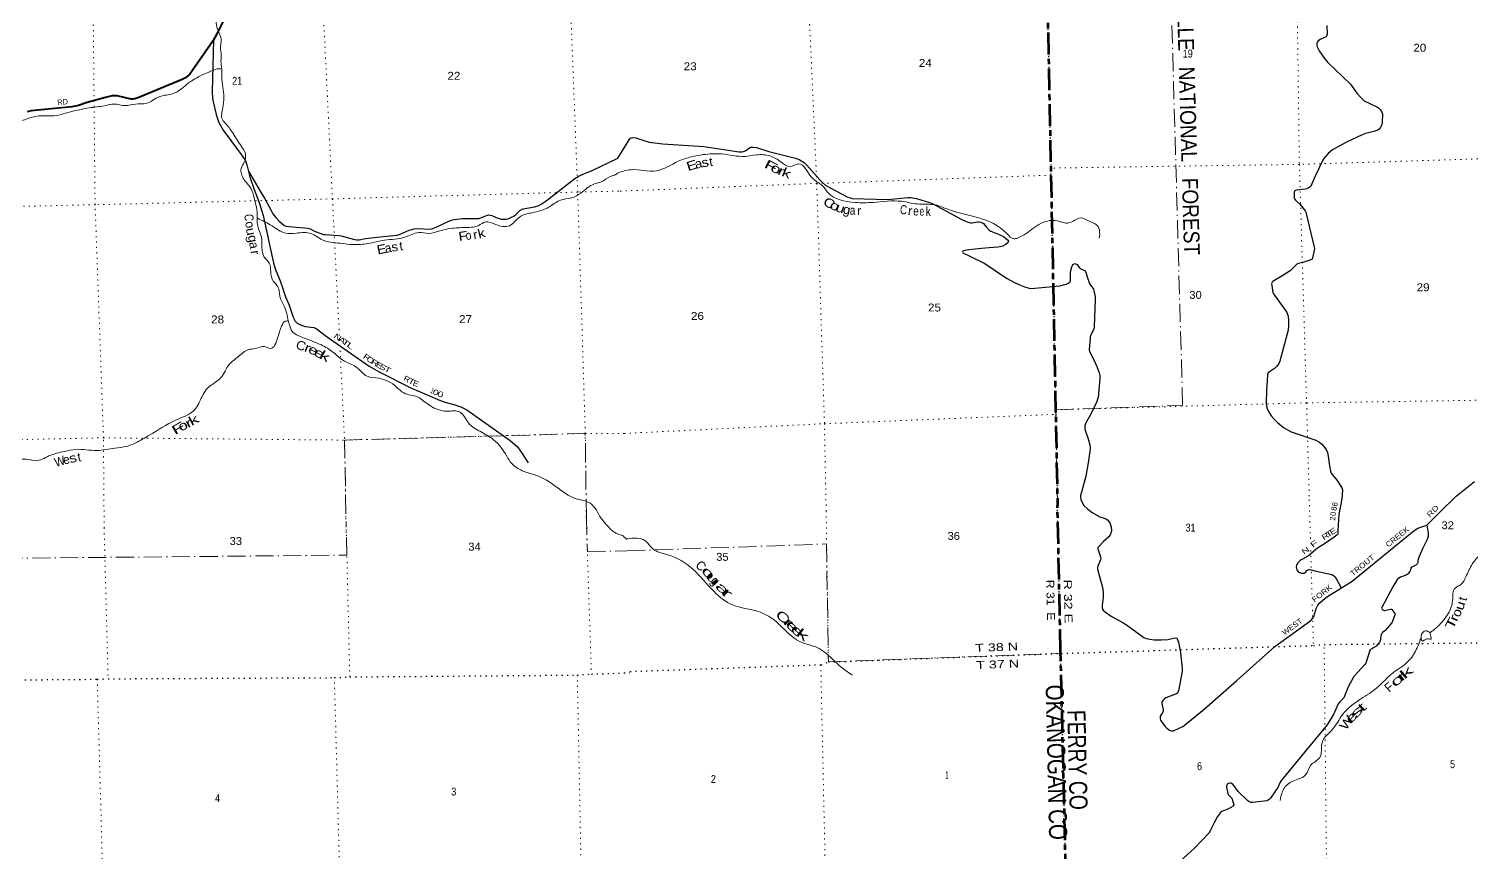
# Model space of a CAD drawing. Header units: feet. Extents: x 485078 to 733631, y 372822 to 564222.
# Drawn here: x 504350 to 536218, y 458097 to 476304 of the extents above; entities that cross this region are included whole.
import ezdxf
from ezdxf.enums import TextEntityAlignment as Align

# ---------------------------------------------------------------- set-up
doc = ezdxf.new("R2010")
doc.units = ezdxf.units.FT
doc.header["$LTSCALE"] = 80
for name, pattern in [('DOT_DASHED', [7.7, 5, -1.2, 0.3, -1.2]), ('DOTTED', [1.5, 0.3, -1.2]), ('LONG_DASH_SHORT_DASH', [9.9, 6, -1.2, 1.5, -1.2])]:
    doc.linetypes.add(name, pattern=pattern)
for name, color, linetype, lineweight in [('11', 7, 'LONG_DASH_SHORT_DASH', 60), ('26', 7, 'Continuous', 40), ('27', 7, 'Continuous', 25), ('29', 7, 'Continuous', 25), ('30', 7, 'Continuous', 25), ('39', 7, 'Continuous', 13), ('41', 7, 'Continuous', 13), ('44', 7, 'DOT_DASHED', 13), ('6', 7, 'DOTTED', 25), ('7', 7, 'DOTTED', 13)]:
    doc.layers.add(name, color=color, linetype=linetype, lineweight=lineweight)
doc.layers.add('12', color=7, linetype='Continuous')

msp = doc.modelspace()

# ---------------------------------------------------------------- linework, layer by layer
at = {"layer": '11'}
for points in [[(526023.76, 511798.26), (526428.95, 494716.86), (526822.18, 478594.7), (527078.96, 465759.51)], [(520291.56, 419554.81), (520093.22, 425397.66), (519886.02, 430226.91), (527950.72, 430444.5), (527663.25, 441108.92), (527525.36, 446486.71), (527147.66, 462541.39), (527078.96, 465759.51)]]:
    msp.add_lwpolyline(points, dxfattribs=at)
at = {"layer": '26'}
msp.add_lwpolyline([(508640.77, 476475.93), (508505.61, 476193.78), (508411.61, 476028.65), (507959.82, 475374.55), (507903.82, 475299.17), (507872.81, 475268.17), (507812.12, 475223.47), (507740.56, 475184.4), (506779.76, 474784.92), (506694.51, 474753.21), (506650.96, 474746.33), (506611.47, 474748.39), (506300.2, 474819.74), (506249.31, 474824.1), (506192.45, 474819.74), (506046.81, 474784.29), (505638.88, 474674.21), (505448.52, 474606.4), (505381.46, 474589.9), (505297.21, 474576.58), (504401.83, 474487.14), (504310.27, 474466.47)], dxfattribs=at)
at = {"layer": '29'}
for points in [[(533031.52, 476380.11), (533038.4, 476188.71), (533033.01, 476161.77), (533021.3, 476142), (533011.47, 476129.44), (532965.17, 476106.81), (532896.12, 476076.2), (532840.24, 476037.84), (532824.08, 476017.36), (532809.71, 475989.26), (532806.85, 475954.86), (532818.7, 475904.2), (532860.26, 475817.25), (532974.86, 475650.95), (533043.5, 475570.15), (533550.7, 475083.7), (533694.67, 474877.89), (533778.29, 474786.64), (533816.69, 474746.07), (533856.9, 474714.44), (534147.69, 474570.03), (534174.61, 474553.86), (534208.84, 474516.59), (534247.85, 474463.34), (534260.77, 474415.92), (534250.16, 474229.45), (534236, 474169.13), (534208, 474115.25), (534184.31, 474087.23), (534145.67, 474059.39), (534098.15, 474041.96), (533884.91, 473985.92), (533811.99, 473959.85), (533461.79, 473795.38), (533155.95, 473628.05), (533055.64, 473546.23), (532957.52, 473431.32), (532771.86, 473043.43), (532674.6, 472825.19), (532658.23, 472808.01), (532619.46, 472779.99), (532584.99, 472764.91), (532551.53, 472755.41), (532360.78, 472736.25), (532338.9, 472728.8), (532324.36, 472719.64), (532313.05, 472706.17), (532307.67, 472686.47), (532309.29, 472565.53), (532313.05, 472548.83), (532321.51, 472533.65), (532334.59, 472517.58), (532439.16, 472415.83), (532550.53, 472278.86), (532568.11, 472247.92), (532750.85, 471478.15), (532755.7, 471444.21), (532752.47, 471401.1), (532714.77, 471240.52), (532705.08, 471218.97), (532694.85, 471204.42), (532677.08, 471192.03), (532497.05, 471133.41), (532394.37, 471111.74), (532381.45, 471106.35), (532367.09, 471097.72), (532217.7, 470952.67), (532055.84, 470851.52)], [(508430.73, 476062.23), (508400.31, 474915.85), (508409.37, 474762.09), (508422.99, 474691.77), (508488.79, 474405.82), (508551.38, 474231.56), (508640.06, 474064.91), (508814.39, 473831.65), (509060.61, 473492.59), (509133.65, 473381.27), (509167.87, 473294.43), (509233.44, 473028.71), (509331.45, 472753.51), (509439.74, 472462.32), (509527.8, 472172.77), (509734.28, 471224.08), (509767.99, 471072.01), (509803.85, 470962.48), (509899.37, 470729.7), (509966.81, 470541.47), (509985.75, 470484.62), (510022.49, 470376.1), (510103.33, 470191.59), (510191.15, 469924.28), (510236.64, 469840.4), (510279.45, 469796.55), (510350.25, 469755.13), (510454.03, 469723.09), (510648.3, 469696.55), (510700.56, 469679.34), (510917.11, 469507.62), (511872.11, 468842.58), (512073.47, 468723.13), (512806.91, 468361.23), (513097.29, 468231.38), (513422.53, 468092.47), (513539.8, 468047.86), (513740.38, 467999.19), (513895.91, 467945.62), (514028.63, 467879.41), (514987.81, 467202.32), (515146.99, 467059.8), (515247.61, 466914.1), (515381.24, 466706.34)], [(517365.35, 473443.72), (517553.12, 473755.22), (517612.58, 473850.42), (517647.05, 473884.9), (517690.34, 473903.98), (517759.05, 473893.52), (517915.36, 473839.39), (518056.3, 473798.69), (518360.15, 473760.46), (519267.38, 473701.83), (520045.32, 473581.33), (520110.1, 473582.07), (520159.64, 473595), (520189.45, 473613.36), (520270.56, 473673.67), (520297.49, 473685.53), (520344.56, 473690.03), (520429.96, 473677.99), (520699.17, 473594.61), (521286.6, 473444.88), (521369.08, 473412.88), (521427.24, 473380.55), (521487.55, 473339.59), (521531.77, 473298.18), (521825.72, 472964.56), (521881.49, 472912.37), (521960.35, 472842.78), (522068.04, 472778.11), (522147.48, 472738.01), (522444.99, 472584.13), (522496.68, 472564.73), (522544.56, 472553.01), (523338.25, 472527.66), (523772.9, 472572.28), (523826.75, 472574.43), (523876.65, 472570.13), (523964.61, 472550.72), (524253.24, 472462.35), (524337.11, 472427.11), (524949.19, 472094.61), (525060.97, 472044.21), (525125.58, 472020.5), (525160.05, 472011.88), (525194.73, 472014.44), (525319.44, 472033.44), (525349.6, 472035.59), (525387.54, 472031.64), (525416.37, 472016.19), (525440.06, 471996.79), (525500.87, 471925.79), (525567.15, 471854.54), (525603.93, 471827.74), (525788.83, 471758.06), (525883.78, 471707.97), (525973.16, 471635.77), (525994.7, 471605.6), (525990.39, 471584.04), (525981.78, 471571.11), (525919.31, 471528), (525867.62, 471499.98), (525811.62, 471482.74), (525757.58, 471475.04), (525566.89, 471461.49)], [(509202.88, 473152.55), (509461.23, 472711.54), (509553.81, 472561.64), (509702.33, 472287.43), (509744.02, 472214.93), (509810.62, 472128.35), (509880.76, 472048.18), (509976.3, 471967.3), (509999.64, 471952.04), (510033.11, 471943.61), (510100.28, 471931.11), (510347.03, 471909.63), (510449.35, 471905.85), (510508.82, 471896.61), (510565.33, 471879.8), (510673.28, 471824.98), (510799.99, 471777.82), (510856.46, 471757.82), (510896.35, 471752.48), (511195.58, 471736.07), (511254.09, 471729.4), (511542.14, 471641.71), (511597.3, 471635.85), (511647.35, 471640.45), (511788.36, 471668.77), (512111.22, 471707.44), (512488.68, 471743.14), (512553.52, 471761.38), (512752.2, 471849.43), (512809.15, 471867.96), (512858.85, 471877.43), (512957.88, 471887.83), (513178.26, 471875.96), (513244.65, 471883.35), (513313.29, 471904.67), (513349.55, 471917.74), (513632.83, 472051.51), (513689.32, 472072.04), (513746.44, 472087.04), (513928.69, 472107.17), (514004.09, 472112.58), (514272.88, 472107.71), (514293.19, 472111.91), (514333.42, 472123.75), (514461.24, 472179.4), (514514.45, 472189.3), (514541.71, 472186.51), (514577.22, 472177.03), (514711.26, 472116.28), (514787.87, 472096.51), (514837.57, 472091.77), (514891.32, 472095.53), (514932.25, 472103.61), (514972.49, 472117.82), (515017.46, 472136.77), (515062.43, 472160.46), (515112.44, 472198.96), (515200.39, 472285.64), (515242.31, 472312.04), (515274.76, 472321.48), (515522.77, 472368.8), (515602.08, 472392.56), (515670.72, 472425.72), (515779.98, 472497.22), (516417.06, 472993.11), (516489.66, 473035.59), (516589.76, 473089.53), (516778.85, 473166.04), (517365.35, 473443.72)], [(525566.89, 471461.49), (525395.9, 471449.34), (525117, 471413.74), (524990.72, 471392.26), (524975.88, 471368.51), (524987.74, 471349.85), (525142.61, 471273.33), (525457.29, 471119.56), (525497.2, 471097.28), (525888.23, 470831.49), (525967.78, 470783.32), (526116.4, 470701.42), (526222.81, 470650.87), (526371.65, 470590.42), (526451.34, 470566.71), (526498.77, 470561.43), (527127.68, 470620.59), (527211.69, 470639.99), (527272, 470659.39), (527340.93, 470691.72), (527353.84, 470702.5), (527361.39, 470712.2), (527367.85, 470729.44), (527362.55, 470876.56), (527368.93, 470928.81), (527398.01, 471044.13), (527408.23, 471073.77), (527419.55, 471091.54), (527443.32, 471110.49), (527462.08, 471113.64), (527477.16, 471110.41), (527499.99, 471097.88), (527509.47, 471091.01), (527556.86, 471025.27), (527576.66, 471009.21), (527595.63, 470995.09), (527675.32, 470960.61), (527687.17, 470951.99), (527697.13, 470939.84), (527707.63, 470920.73), (527734.32, 470819.88), (527783.56, 470673.4), (527792.76, 470654.14), (527861.1, 470567.79), (527875.64, 470544.62), (527883.72, 470517.14), (527909.02, 470374.34), (527911.47, 470330.75), (527885.86, 469704.56), (527879.53, 469668.78), (527810.47, 469515.97), (527802.93, 469495.49), (527798.02, 469465.06), (527780.32, 469204.51), (527785.28, 469166.41), (527874, 468997.43), (527948.49, 468834.12), (527996.79, 468699.08), (528011.87, 468636.57), (528013.35, 468571.79), (527974.17, 468152.69), (527965.55, 468116.05), (527949.47, 468062.16), (527811.46, 467782.37), (527705.56, 467588.08), (527682.31, 467522.25), (527680.16, 467489.92), (527682.7, 467454.45), (527758.58, 467234.74), (527794.31, 467104.11), (527802.93, 467061), (527800.27, 467014.12), (527759.62, 466704.65), (527706.44, 466413), (527606.59, 466055.6), (527588.61, 465986.54), (527586.46, 465956.37), (527589.36, 465938.24), (527597.23, 465896.02), (527651.59, 465773.15)], [(532055.84, 470851.52), (531855.34, 470729.71), (531837.12, 470714.83), (531825.18, 470700.61), (531813.88, 470683.91), (531810.11, 470660.74), (531811, 470631.5), (531839.18, 470476.46), (531853.9, 470443.17)], [(531853.9, 470443.17), (532117.04, 470077.71), (532147.94, 470029.69), (532173.05, 469952.7), (532180.59, 469849.15), (532183.82, 469745.78), (532173.7, 469639.34), (531989.96, 468954.77), (531958.79, 468887.87), (531918.88, 468836.22), (531872.58, 468792.87), (531759.49, 468717.67), (531735.8, 468693.97), (531718.87, 468659.8), (531714.41, 468514.56), (531696.81, 468330.67), (531686.48, 468015.96), (531704.56, 467921.27), (531740.1, 467840.44), (531797.18, 467746.68), (531855.78, 467681.82), (531939.35, 467600.11), (532070.74, 467490.19), (532172.03, 467428.16), (532243.05, 467395.35), (532789.47, 467204.64), (532864.48, 467161.5), (532916.17, 467118.39), (532965.71, 467064.51), (533011.95, 466998.89), (533043.25, 466933.03), (533059.84, 466853.02), (533085.24, 466640.03), (533111.1, 466524.58), (533128.33, 466481.48), (533152.53, 466442.27), (533256.29, 466316.02), (533341.85, 466193.31), (533363.12, 466151.71), (533374.32, 466101.45), (533361.9, 465910.05)], [(535888.95, 465971.12), (536292.24, 466293.58)], [(535241.05, 465325.72), (535529.78, 465614.94), (535888.95, 465971.12)], [(527651.59, 465773.15), (527750.1, 465684.67), (527846.69, 465609.34), (528014.86, 465515.86), (528084.96, 465490.01), (528148.74, 465468.73), (528182.45, 465446.63), (528234.84, 465382.57), (528260.9, 465294.63), (528268.34, 465208.65), (528264.09, 465176.74), (528259.83, 465155.46), (528247.08, 465122.49), (528237.51, 465103.34), (528213.58, 465071.96), (528094.55, 464965.55), (527989.29, 464858.15), (527978.13, 464841.66), (527972.28, 464821.98), (527970.69, 464801.24), (527975.45, 464779.02), (528014.38, 464672.68), (528030.75, 464619.87), (528033.94, 464593.27), (528031.15, 464561.83), (527968.03, 464419.88), (527959, 464390.63), (527959.01, 464358.1), (528007.45, 464191.3), (528073.82, 463950.08), (528089.74, 463855.57), (528091.07, 463732.07), (528062.11, 463551.34), (528066.46, 463486.88), (528088.68, 463450.28), (528137.19, 463405.49), (528266.72, 463319.27), (528530.9, 463171.58), (528601.16, 463126.21), (528984.22, 462845.2), (529017.78, 462829.06), (529075.18, 462814.17), (529214.15, 462793.48), (529366.45, 462790.77), (529513.6, 462797.82), (529640.72, 462831.19), (529694.94, 462836.5), (529711.95, 462827.99), (529721.52, 462814.17), (529751.71, 462742.22), (529799.79, 462504.65), (529833.13, 462157.84), (529832.07, 462105.72), (529826.49, 462056.34), (529753.41, 461667.46), (529739.58, 461630.23), (529727.36, 461613.74), (529709.69, 461598.91), (529475.04, 461506.97), (529440.34, 461487.15), (529410.04, 461457.9), (529390.91, 461425.99), (529385.06, 461408.44), (529382.75, 461385.71), (529411.64, 461242.49), (529411.05, 461214.45), (529404.19, 461192.5), (529363.26, 461130.27), (529348.38, 461101.54), (529343.71, 461065.41), (529346.25, 461041.98), (529355.82, 461019.64), (529382.3, 460973.22), (529458.94, 460876.03), (529486.39, 460850.07), (529555.67, 460794.12), (529586.5, 460780.3), (529609.52, 460777.87), (529641.78, 460782.42), (529658.79, 460787.74), (529849.07, 460877.1), (529878, 460894.79), (530316.8, 461257.96), (531040.66, 461894.1), (531883.29, 462643.97), (532673.41, 463216.81), (532721.4, 463270.51), (532744.1, 463309.3), (532796.68, 463484.31), (532829.83, 463555.6), (532874.71, 463609.31), (532993.77, 463710.92), (533046.69, 463753.45), (533592.15, 464087.59), (534962.4, 465210.61), (535040.96, 465259.71), (535081.35, 465278.86), (535241.05, 465325.72)], [(533361.9, 465910.05), (533296.41, 465565.44), (533272.42, 465207.04), (533269.4, 465140.03), (533263.56, 465123.55), (533256.44, 465111.67), (533194.91, 465059.81), (532997.62, 464928.23), (532824.13, 464817.38), (532627.64, 464651.44), (532586.93, 464626.25), (532462.56, 464561.36), (532441.87, 464546.4), (532387.61, 464498.07), (532372.2, 464475.2), (532359.36, 464439.5), (532354.13, 464409.25), (532355.72, 464370.42), (532364.76, 464339.04), (532380.46, 464316.61), (532406.75, 464291.71), (532429.6, 464278.41), (532459.9, 464266.18), (532494.45, 464264.58), (532525.28, 464269.13), (532553.98, 464280.53), (532562.48, 464287.98), (532591.19, 464323.08), (532616.68, 464341.85), (532632.64, 464347.55), (532644.34, 464348.61), (532683.14, 464340.64), (532767.09, 464314.71), (533139.34, 464235.68), (533173.2, 464218.31), (533205.09, 464186.4), (533243, 464130.72), (533347.54, 463941.74)], [(535241.05, 465325.72), (535266.34, 465153.35), (535266.34, 465081.01), (535244.44, 465008.34), (535146, 464804.05), (535069.06, 464632.57), (535044.17, 464571.48), (535039.92, 464548.07), (535037.79, 464503.4), (535026.22, 464473.94), (534995.27, 464443.83), (534920.47, 464409.01), (534901.72, 464397.02), (534882.59, 464373.62), (534871.96, 464314.05), (534859.2, 464292.78), (534824.99, 464251.29), (534782.66, 464220.44), (534655.1, 464177.89), (534623.21, 464158.74), (534592.97, 464133.13), (534489.59, 463967.15), (534243.37, 463504.95), (534240.25, 463491), (534242.11, 463480.63), (534248.22, 463471.32), (534256.45, 463462.01), (534267.36, 463452.7), (534281.44, 463445.52), (534295.26, 463443.39), (534305.53, 463443.59), (534438.79, 463473.71), (534447.02, 463473.98), (534456.69, 463471.07), (534465.62, 463464.93), (534529.15, 463375.31), (534531.53, 463370.26), (534534.19, 463359.48), (534532.6, 463347.92), (534471.75, 463180.64), (534459.89, 463161.77), (534321.06, 463001.13), (534308.1, 462988.7), (534261.79, 462951.4), (534249.84, 462939.44), (534240.69, 462928.63), (534239.74, 462926.14), (534232.02, 462910.98), (534206.78, 462760.19), (534202.8, 462749.83), (534194.57, 462737.58), (534124.13, 462659.41), (534109.66, 462646.81), (533997.9, 462576.69), (533989.93, 462570.84), (533986.08, 462565.32), (533980.89, 462557.01), (533890.54, 462274.59), (533880.04, 462253.71), (533627.96, 461982.05), (533607.73, 461954.73), (533506.89, 461766.56), (533402.07, 461511.33), (533385.93, 461486.98), (533307.46, 461413.46), (533287.1, 461385.8), (533277.69, 461374.1), (533183.21, 461155.11), (533037.12, 460911.39), (532443.29, 460193.41)], [(532443.29, 460193.41), (532029.38, 459692.96), (532000.95, 459647.61), (531943.54, 459526.34), (531897.3, 459455.6), (531781.95, 459294.44), (531754.32, 459262.52), (531730.93, 459245.5), (531700.07, 459235.05), (531395, 459196.57), (531358.86, 459196.57), (531326.33, 459204.87), (531286.57, 459234.86), (531071.96, 459436.03), (530950.64, 459602.93), (530940.54, 459610.91), (530915.83, 459620.76), (530905.21, 459622.35), (530894.83, 459622.61), (530858.69, 459613.04), (530835.29, 459602.87), (530825.47, 459593.1), (530816.69, 459577.4), (530810.85, 459555.59), (530810.6, 459533.6), (530838.49, 459394.96), (530852.92, 459368.69), (530926.72, 459289.65), (530938.28, 459267.39), (530975.1, 459141.26), (530974.04, 459131.68), (530970.01, 459122.48), (530958.09, 459112.54), (530858.19, 459057.42), (530743.83, 459014.55), (530706.68, 458994.99), (530685.42, 458982.23), (530670.53, 458968.4), (530654.59, 458947.12), (530615.31, 458884.43), (530548.66, 458758.56)], [(530548.66, 458758.56), (530451.8, 458568.7), (530421.49, 458518.38), (530113.43, 458190.34), (529779.94, 457888.95)]]:
    msp.add_lwpolyline(points, dxfattribs=at)
at = {"layer": '39'}
for points in [[(508615.32, 475411.7), (508594.58, 475589.31), (508600.83, 475739.28), (508585.38, 475868.44), (508598.68, 476059.08), (508519.92, 476291.87), (508499.13, 476471.51), (508553.15, 476572.11), (508577.27, 476655.74), (508647.08, 476770.92), (508649.04, 476851.95), (508742.93, 477052.78), (508754.04, 477249.44), (508842.29, 477354.98), (508901.54, 477409.15), (508900.03, 477546.77), (508989.32, 477611.85), (509077.77, 477788.25), (509220.61, 477893.18), (509282.7, 477993.99), (509354.48, 478111.24), (509446.97, 478287.75), (509519.93, 478437.42), (509472.84, 478539.45), (509545.75, 478770.1), (509648.41, 478707.98), (509719.46, 478853.56), (509770.98, 479051.27), (509809.08, 479220.29), (509867.65, 479379.72), (509906.53, 479518.39), (509879.95, 479608.8), (509867.55, 479776.5), (510034.33, 479894.2), (510098.23, 480003.16), (510185.41, 479993.27), (510220.98, 480103.52), (510172.44, 480183.23), (510291.35, 480275.4), (510335, 480385.85), (510383.41, 480625.99), (510380.86, 480725.12), (510448.94, 480986.02), (510481.86, 481199.44), (510370.84, 481429.36), (510244.6, 481543.5), (510218.02, 481633.91), (510218.78, 481761.47), (510152.53, 481822.51), (510146.05, 481917.49), (510151.37, 482024.92), (510151.04, 482194.97), (510133.01, 482267.38), (510182.51, 482386.08), (510112.01, 482455.11), (510062.79, 482561.13), (509990.37, 482626.05), (509957.58, 482722.37), (510064.78, 482876.99), (510100.04, 482999.37), (510032.96, 483013.83), (510006.69, 483092.1), (510046.31, 483202.44), (510014.03, 483278.54), (510020.81, 483329.32), (510050.42, 483435.36)], [(493988.43, 472582.38), (494113.41, 472674.7), (494165.51, 472692.25), (494213.11, 472727.9), (494239.99, 472783.26), (494442.55, 472924.15), (494555.14, 473026.27), (494535.6, 473157.35), (494598.88, 473290.58), (494709.56, 473388.61), (494771.76, 473485.37), (494885.39, 473547.03), (494987.21, 473675.19), (495059.29, 473859.26), (495148.83, 473993.17), (495327.48, 474042.35), (495530.98, 474067.87), (495724.32, 474174.12), (495858.52, 474222.14), (496022.15, 474226.39), (496142.42, 474265.95), (496290.82, 474233.36), (496467.38, 474284.51), (496681.05, 474229.32), (496946.67, 474118.8), (497285.91, 473896.82), (497595.92, 473789.48), (497997.61, 473733.1), (498497.03, 473727.85), (498828.67, 473801.24), (499025.75, 473919.72), (499295.86, 473949.01), (499427.22, 473950.39), (499527.91, 473965.15), (499746.13, 473968.79), (499934.25, 473963.56), (500248.66, 473921.11), (500466.68, 473853.89), (500676.46, 473792.53), (500882.15, 473733.09), (501008.58, 473768.76), (501111.8, 473842.29), (501296.61, 473887.58), (501474.16, 473900.29), (501636.86, 473862), (501849.58, 473922.18), (502029.05, 473938.99), (502095.25, 473958.93), (502498.17, 473932.95), (502733.48, 473979.55), (502853.14, 473885.48), (503214.35, 473987.98), (503400.41, 473984.71), (503592.1, 474076.74), (503771.14, 474188.69), (503999.66, 474263.45), (504195.4, 474276.63), (504434.02, 474351.65), (504716.2, 474383.27), (504962.75, 474385.63), (505159.47, 474439.32), (505384.41, 474495.77), (505728.38, 474561.39), (506060.65, 474610.5), (506225.67, 474639.08), (506485.28, 474605.33), (506704.74, 474639.37), (506942.95, 474651.63), (507242.21, 474805.16), (507539.67, 474871.59), (507827.84, 475063.29), (508140, 475265.74), (508367.89, 475364.78), (508560.52, 475420.4), (508615.32, 475411.7)], [(510079.92, 469847.7), (509997.59, 470157.73), (509894.49, 470393.93), (509854.9, 470597.38), (509748.55, 470724.18), (509694.71, 470931.3), (509663.56, 471120.79), (509550.89, 471257.55), (509486.98, 471699.24), (509405.94, 471942.09), (509396.74, 472221.23), (509327.3, 472563.58), (509253, 472780.29), (509098.32, 472978.72), (509041.68, 473216.13), (509108.84, 473355.53), (509134.36, 473542.45), (509047.32, 473704.16), (508864.2, 473986.88), (508711.32, 474193.45), (508625.74, 474298.53), (508637.22, 474559.98), (508639.65, 475015.54), (508613.26, 475255.76), (508615.32, 475411.7)], [(517372.81, 473119.15), (517646.6, 473189.06), (517935.96, 473172.75), (518215.04, 473164.33), (518697.76, 473374.57), (518994.82, 473473.75), (519252.52, 473521.54), (519653.77, 473536.5), (520174.59, 473483.43), (520425.35, 473517.2), (520724.33, 473493.08), (520975.9, 473356.67), (521165.88, 473259.41), (521354.69, 473315.9), (521671.94, 472991.28), (521877.96, 472839.03), (522006.53, 472681.82), (522597.83, 472465.36), (523002.9, 472465.36), (523629.81, 472489.48), (523977.02, 472431.58), (524382.94, 472408.98), (524651.67, 472315.36), (525340.81, 472123.15), (525955.38, 471780.22), (526119.34, 471659.6), (526196.92, 471677.4), (526735.65, 472012.22), (527070.17, 472059.57), (527327.87, 472010.24), (527586.25, 472122.79), (527790, 472044.02), (527974.17, 471934.5), (528004.1, 471856.21), (528001.86, 471672.03)], [(509401.42, 472113.42), (509725.27, 471944.31), (510020.37, 471787.99), (510260.96, 471786.14), (510588.73, 471774.41), (510830.73, 471638.98), (511226.88, 471562.21), (511520.72, 471533.4), (511841.55, 471555.9), (512209.61, 471628.21), (512658.57, 471698.58), (512967.32, 471797.7), (513186.05, 471781.11), (513431.2, 471838.08), (513670.44, 471888.83), (513993.34, 471909.36), (514170.95, 471920.04), (514283.34, 471951.3), (514447.01, 472032.48), (514646.38, 471983), (514968.61, 471950.88), (515220.01, 472157.82), (515470.64, 472237.21), (515845.37, 472364.35), (516096.21, 472514.6), (516341.51, 472565.51), (516545.01, 472669.99), (516844.99, 472874.15), (516995.45, 472918.54), (517192.58, 473035), (517288.71, 473069.89), (517372.81, 473119.15)], [(506699.36, 467142.74), (507022.19, 467323.2), (507593.94, 467649.8), (508012.48, 467881.33), (508178.76, 468175.14), (508269.91, 468325.29), (508473.87, 468490.52), (508594.54, 468592.85), (508775.12, 468880.96), (508980.89, 469054.33), (509205.31, 469209.97), (509358.31, 469234.18), (509557.31, 469277.81), (509685.77, 469234.59), (509853.2, 469483.89), (509951.07, 469765.8), (509994, 469825.63), (510079.92, 469847.7)], [(516965.54, 465518.61), (516861.54, 465704.02), (516704.43, 465839.63), (516441.81, 465911.76), (516265.9, 465992.22), (516012.76, 466167.85), (515547.03, 466435.13), (515284.15, 466517.38), (515155.07, 466584.88), (515018.94, 466690.67), (514909.58, 466855.86), (514617.25, 467218.74), (514329.66, 467397.52), (514061.96, 467588.97), (513877.95, 467827.12), (513588.3, 467849.97), (513391.37, 467883.32), (513073.17, 468073.45), (512949.67, 468159.32), (512631.95, 468252.3), (512477.01, 468381.89), (512085.93, 468576.2), (511826.01, 468622.09), (511574, 468832.16), (511322.2, 468955.19), (511068.43, 469155.09), (510815.75, 469312.51), (510303, 469521.89), (510171.37, 469609.57), (510100.24, 469781.82), (510079.92, 469847.7)], [(498499.53, 465092.51), (498618.39, 465390.31), (498823.22, 465600.1), (498920.15, 465918.43), (498954.21, 466087.34), (499279.93, 466391.37), (499684.1, 466788.53), (499799.39, 466864.4), (500224.27, 466928.07), (500556.19, 466912.39), (500874.83, 467019.86), (501325.92, 467007.28), (501696.58, 466978.44), (501947.02, 466908.01), (502239.94, 466836.66), (502633.19, 466715.28), (503023.32, 466715.29), (503314.14, 466803.82), (503688.95, 466771.04), (503978.22, 466841.3), (504145.11, 466797.05), (504339.56, 466781.85), (504493.92, 466753.47), (504794.37, 466860.47), (505139.48, 466960.53), (505389.03, 467003.45), (505850.49, 466981.01), (506251.49, 467029.89), (506509.17, 467070.99), (506699.36, 467142.74)], [(538320.1, 466029.17), (538019.4, 465792.09), (537557.87, 465741.63), (536954.52, 465703.64), (536770.74, 465543.13), (536620.4, 465341.02), (536588.82, 464925.62), (536454.52, 464727.98), (536243.1, 464465.63), (536102.84, 464186.94), (535992.1, 464016.19), (535862.82, 463935.97), (535807.34, 463661.52), (535645.64, 463275.08), (535367.98, 462994.83), (535306.48, 462950.75)], [(516962.8, 465522.04), (517042.48, 465422.1), (517161.41, 465284.08), (517262.49, 465186.52), (517343.36, 465142.49), (517413.53, 465116.32), (517468.24, 465097.28), (517506.29, 465065.16), (517563.38, 465014)], [(517566.79, 465026.61), (517963.77, 464985.65), (518138.3, 464804.15), (518463.05, 464675.11), (519023.24, 464354.02), (519482.68, 463866.5), (519900.9, 463563.96), (520466.59, 463418.96), (520817.11, 463231.94), (521258.07, 462832.92), (521497.78, 462709.75), (521740.25, 462635.18), (522254.19, 462227.96), (522540.76, 462012.98)], [(535108.99, 462827.86), (534987.71, 462542.02), (534784.52, 462273.82), (534540.47, 462099.6), (534277.81, 461864.23), (534014.88, 461638.96), (533826.11, 461514.72), (533365.38, 461124.52), (533165.05, 460824.04), (532926.35, 460522.56), (532874.43, 460189.55), (532670.83, 460014.36), (532568.96, 459813.52), (532313.64, 459683.49), (532091.49, 459521.98), (531999.76, 459242.53)], [(535307.52, 462951.5), (535216.44, 462992.89), (535110.6, 462866.77), (535143.54, 462766.52), (535237.31, 462813.45), (535332.4, 462809.87), (535324.54, 462878.42), (535308.46, 462952.17)]]:
    msp.add_spline(points, degree=3, dxfattribs=at)
at = {"layer": '44'}
for points in [[(527078.96, 465759.51), (527038.61, 467881), (529843.84, 467976.2), (529542.66, 478622.43), (526816, 478600.65), (526430.89, 494720.94)], [(516667.9, 465513.97), (516644.17, 467355.83), (511326.87, 467209.03), (511358.55, 465390.65)], [(487421.06, 450769.63), (495387.53, 450877.38), (495417.52, 450874.56), (495546.9, 442906.72), (500904.72, 443084.37), (500930.54, 440457.58), (506342, 440593.45), (506212.62, 445859.99), (500868.36, 445703.41), (500776.47, 451066.98), (500657.54, 456366.74), (500499.71, 461873.51), (500784.59, 461878.01), (500730.64, 464567.3), (511376.49, 464665.13), (511358.55, 465390.65)], [(516667.9, 465513.97), (516692.05, 464740.1), (517568.44, 464760.52)], [(517568.44, 464760.52), (521975.42, 464911.88), (522015.65, 462304.11), (527147.29, 462494.68)]]:
    msp.add_lwpolyline(points, dxfattribs=at)
at = {"layer": '6'}
for points in [[(526023.76, 511798.26), (526050.11, 510657.78), (526175.51, 505376.85), (526302.71, 500063.35), (526430.89, 494720.94), (526558.29, 489382.09), (526570.94, 488933.37), (526687.29, 484001.04), (526696.93, 483647.61), (526816, 478600.65), (526824.11, 478342.55), (526930.51, 473223.88), (526932.92, 473067.67), (527037.49, 467884.45), (527039.3, 467774.08), (527078.96, 465759.51)], [(527948.39, 430456.57), (527794.77, 435785.69), (527666.5, 441103.87), (527530.09, 446424.09), (527400.89, 451777.68), (527398.24, 451890.13), (527275.57, 457086.94), (527277.6, 457203.04), (527143.92, 462521.38), (527079.07, 465758.16)], [(517630.82, 462093.04), (521856.57, 462241.45), (522016.12, 462302.78), (527162.89, 462491.54), (532732.8, 462667.21), (532970.58, 462689.5), (537957.69, 462742.88), (538220.9, 462725.48), (543235.1, 462896.76), (543508.2, 462887.71), (548070.3, 462969.27)], [(495247.89, 461739.27), (500499.71, 461873.51), (500784.59, 461878.01), (505860.72, 461921.28), (506101.01, 461930.82), (511100.75, 461956.17), (511441.95, 461972.06), (516467.58, 462014.19), (516780.4, 462033.47), (517631.48, 462065.16)]]:
    msp.add_lwpolyline(points, dxfattribs=at)
at = {"layer": '7'}
for p, q in [((521967.19, 465638.34), (522015.65, 462304.11)), ((532641.85, 465892.71), (532666.79, 465008.12)), ((511441.95, 461972.06), (511358.55, 465390.65)), ((516665.35, 465513.91), (516780.4, 462033.47)), ((506013.42, 465267.77), (506101.01, 461930.82)), ((532673.41, 464773.39), (532700.8, 463801.97)), ((532707.28, 463572.24), (532732.8, 462667.21))]:
    msp.add_line(p, q, dxfattribs=at)
for points in [[(521114.26, 494608.66), (521254.16, 488946.48), (521333.49, 483574.01), (521521.95, 478201.76), (521759.77, 472885.16), (521928.62, 467581.3), (521967.19, 465638.34)], [(532038.4, 494795.29), (531935.87, 489518.23), (532102.02, 484052.45), (532350.07, 478632.86), (532422.37, 473306.78), (532582.5, 468033.1), (532641.85, 465892.71)], [(510578.14, 494339.51), (510715.51, 488514.62), (510831.94, 483186.48), (510798.93, 477823.8), (511058.13, 472543.73), (511326.87, 467209.03), (511358.55, 465390.65)], [(516667.9, 465513.97), (516644.17, 467355.83), (516477.67, 472694.56), (516275.05, 477981.18), (516108.69, 483351.74), (515983.4, 488697.05), (515837.95, 494516.36)], [(506013.42, 465267.77), (505998.96, 467260.19), (505813.92, 472413.65), (505758.96, 477877.65), (505647.93, 483037.64), (505508.62, 488299.59), (505395.3, 494122.98)], [(547807.24, 473576.48), (542978.43, 473505.67), (537681.94, 473467.56), (532422.37, 473306.78), (526929.62, 473224.31)], [(526932.92, 473067.86), (521759.77, 472885.16), (517382.4, 472714.63)], [(517382.4, 472714.63), (516477.67, 472694.56), (511058.13, 472543.73), (505813.92, 472413.65), (500652.06, 472303.93), (495101.69, 472131.49)], [(527038.61, 467881), (532582.5, 468033.1), (537803.35, 468112.14), (543118.28, 468235.61), (547932, 468304.31)], [(517507.72, 467356.81), (521926.81, 467571.15), (527039.22, 467779.06)], [(495212.4, 466959.9), (500703.83, 467144.98), (505998.96, 467260.19), (511326.87, 467209.03), (516644.17, 467355.83), (517507.72, 467356.81)], [(533557.14, 430538.21), (533485.35, 435909.59), (533361.24, 441194.66), (533267.17, 446567.48), (533168.15, 451897.69), (533027.35, 457202.56), (532970.58, 462689.5)], [(521847.57, 462241.61), (521963.18, 457010.26), (522109.76, 451667.88), (522198.32, 446291.95), (522314.37, 440968.99), (522430.45, 435556.41), (522559.95, 430300.17)], [(505860.72, 461921.28), (506011.3, 456527.84), (506095.37, 451211.73), (506212.62, 445859.99), (506342, 440593.45), (506514.42, 435216.68), (506637.73, 429865.08)], [(511902.11, 429981.41), (511825.4, 435328.01), (511642.06, 440738.91), (511524.9, 446001.68), (511401.73, 451347.22), (511242.83, 456665.66), (511100.75, 461956.17)], [(516467.58, 462014.19), (516570.69, 456831.97), (516717.29, 451521.34), (516854.55, 446178.15), (516971.42, 440842.57), (517124.26, 435439.07), (517222.47, 430123.29)]]:
    msp.add_lwpolyline(points, dxfattribs=at)

# ---------------------------------------------------------------- texts
at = {"layer": '12'}
for s, width, p in [('OKANOGAN CO', 0.85, (526815.53, 461798.04)), ('FERRY CO', 0.8, (527295.05, 461238.21))]:
    msp.add_text(s, height=400, rotation=271.338, dxfattribs=dict(at, width=width)).set_placement(p)
at = {"layer": '27', "width": 0.85}
msp.add_text('RD', height=120, rotation=5.704, dxfattribs=at).set_placement((504984.99, 474615.74))
at = {"layer": '30'}
for s, rotation, width, p in [('N', 325.148, 1.35, (511140.42, 469437.41)), ('A', 325.148, 1.5, (511235.84, 469370.96)), ('T', 325.148, 1.7, (511318.61, 469312.92)), ('L', 325.148, 1.7, (511420.79, 469243.61)), ('F', 325.148, 1.6, (511782.77, 468990.1)), ('O', 325.148, 1.3, (511861.66, 468934.74)), ('R', 329.323, 1.25, (511964.51, 468869.16)), ('E', 329.323, 1.35, (512062.5, 468811.03)), ('S', 333.737, 1.25, (512147.88, 468764.47)), ('T', 333.737, 1.45, (512252.57, 468712.81)), ('R', 333.737, 1.15, (512674.75, 468504.5)), ('T', 333.737, 1.45, (512779.02, 468453.05)), ('E', 335.907, 1.2, (512878.75, 468405.78)), ('1', 336.873, 0.55, (513240.75, 468246.23)), ('0', 336.873, 1.45, (513318.97, 468210.09)), ('0', 336.873, 1.45, (513422.9, 468168.42)), ('6', 79.24, 1.1, (533265.77, 465779.17)), ('E', 33.126, 1.45, (533200.51, 465143.98)), ('2', 86.171, 0.85, (533217.28, 465469)), ('F', 37.182, 1.65, (532783.13, 464871.72)), ('R', 33.701, 1.35, (533029.69, 465033.76)), ('T', 33.701, 1.65, (533110.12, 465086.65)), ('N', 35.748, 1.4, (532592.32, 464719.11))]:
    msp.add_text(s, height=120, rotation=rotation, dxfattribs=dict(at, width=width)).set_placement(p, align=Align.CENTER)
for s, rotation, p in [('0', 86.171, (533229.25, 465575.03)), ('8', 79.24, (533245.05, 465683.36))]:
    msp.add_text(s, height=120, rotation=rotation, dxfattribs=at).set_placement(p, align=Align.CENTER)
for s, rotation, width, p in [('RD', 45.049, 1.3, (535305.45, 465489.37)), ('CREEK', 39.337, 1.1, (534388.73, 464830.95)), ('TROUT', 39.337, 1.15, (533606.04, 464189.48)), ('FORK', 38.479, 1.15, (532757.21, 463612.23)), ('WEST', 35.942, 1.1, (532095.07, 462884.94))]:
    msp.add_text(s, height=120, rotation=rotation, dxfattribs=dict(at, width=width)).set_placement(p)
at = {"layer": '41'}
for s, rotation, width, p in [('E', 17.389, 1.35, (519029.36, 473191.15)), ('a', 12.782, 1.1, (519166.32, 473225.53)), ('s', 12.227, 1.2, (519310.95, 473252.98)), ('F', 332.357, 1.75, (520701.67, 473183.26)), ('o', 330.686, 1.45, (520812.15, 473126.08)), ('k', 337.655, 1.45, (521055.45, 473022.88)), ('r', 335.303, 1.5, (520936.97, 473070.82)), ('C', 331.676, 1.3, (521988.91, 472361.53)), ('o', 333.864, 1.35, (522114.53, 472300.62)), ('u', 341.471, 1.3, (522250.56, 472248.3)), ('g', 348.928, 1.1, (522404.35, 472209.14)), ('a', 359.25, 0.85, (522550.4, 472192.6)), ('C', 354.888, 0.8, (523667.24, 472205.01)), ('e', 355.553, 0.8, (523945.37, 472177.51)), ('e', 359.996, 0.7, (524081.04, 472172.24)), ('k', 359.996, 0.85, (524221.28, 472167.42)), ('C', 273.171, 0.8, (509115.75, 472125.42)), ('g', 280.684, 1.1, (509203.22, 471645.83)), ('u', 281.097, 1.1, (509158.56, 471801.82)), ('F', 8.3, 1.25, (513958.53, 471624.05)), ('o', 6.413, 0.85, (514074.7, 471639.53)), ('r', 9.941, 1.05, (514231.13, 471656.19)), ('k', 13.74, 1.2, (514373.3, 471684.59)), ('r', 279.066, 1.05, (509254.05, 471341.92)), ('E', 11.222, 1.2, (512164.73, 471333.85)), ('s', 9.011, 1.1, (512446.7, 471385.37)), ('C', 339.409, 1.1, (510328.33, 469207.5)), ('r', 339.471, 1.35, (510474.87, 469159.24)), ('e', 334.804, 1.35, (510593.27, 469112.59)), ('e', 331.625, 1.45, (510722.1, 469044.2)), ('k', 331.53, 1.65, (510845.02, 468977.5)), ('F', 29.865, 1.8, (507700.3, 467388)), ('o', 26.489, 1.35, (507796.24, 467440.13)), ('r', 26.489, 1.55, (507923.98, 467500.17)), ('k', 28.047, 1.6, (508037.63, 467567.65)), ('s', 14.227, 1.25, (505345.63, 466717.83)), ('W', 16.704, 0.9, (505059.72, 466643.41)), ('o', 314.185, 2, (519293.09, 464202.74)), ('u', 311.959, 2.05, (519384.09, 464089.48)), ('a', 315.46, 2.1, (519608.23, 463854.21)), ('r', 317.194, 2.15, (519722.27, 463757.17)), ('C', 319.683, 1.6, (520945.37, 463221.19)), ('o', 71.249, 1.15, (535994.98, 463360.06)), ('u', 71.249, 1.3, (536063.42, 463518.66)), ('r', 317.083, 2.15, (521069.09, 463106.98)), ('e', 314.207, 2, (521152.71, 463016.77)), ('e', 317.364, 1.95, (521265.48, 462915.6)), ('k', 322.022, 2, (521387.71, 462827.28)), ('T', 62.891, 1.6, (535865.94, 463114.67)), ('r', 65.927, 1.45, (535927.37, 463238.01)), ('r', 41.903, 2.1, (534751.04, 461919.98)), ('k', 40.377, 2.1, (534850.95, 461996.66)), ('o', 41.903, 1.9, (534641.97, 461825.64)), ('W', 54.22, 1.25, (533546.42, 460904.18)), ('e', 49.701, 1.85, (533650.46, 461022.75)), ('s', 47.784, 2.2, (533754.56, 461128.45)), ('t', 44.359, 2, (533873.32, 461232.65))]:
    msp.add_text(s, height=200, rotation=rotation, dxfattribs=dict(at, width=width)).set_placement(p, align=Align.CENTER)
for s, rotation, p in [('t', 7.943, (519433.96, 473267.78)), ('r', 359.25, (522695.32, 472183.49)), ('r', 352.629, (523810.61, 472184.26)), ('o', 282.147, (509140.38, 471954.43)), ('a', 278.202, (509227.02, 471503.1)), ('a', 9.011, (512300.49, 471359.76)), ('t', 8.805, (512588.35, 471404.37)), ('t', 11.28, (505480.76, 466737.92)), ('e', 11.637, (505196.67, 466684.38)), ('C', 317.265, (519132.43, 464356)), ('g', 314.349, (519449.99, 464029.68)), ('t', 75.497, (536123.54, 463676.34)), ('F', 41.824, (534469.83, 461673.73))]:
    msp.add_text(s, height=200, rotation=rotation, dxfattribs=at).set_placement(p, align=Align.CENTER)
at = {"layer": '44', "width": 0.9}
msp.add_text('COLVILLE   NATIONAL   FOREST', height=350, rotation=271.62, dxfattribs=at).set_placement((529691.08, 477825.17))
at = {"layer": '6'}
for s, rotation, width, p in [('R 31  E', 271.223, 1.15, (526829.16, 464118.59)), ('R 32 E', 271.223, 1.35, (527216.6, 464125.64)), ('T 38 N', 2.127, 1.35, (525262.21, 462524.74)), ('T 37 N', 2.127, 1.35, (525284.9, 462147.21))]:
    msp.add_text(s, height=175, rotation=rotation, dxfattribs=dict(at, width=width)).set_placement(p)
at = {"layer": '7'}
for s, width, p in [('19', 0.85, (529956.45, 475668.97)), ('20', 1.1, (535084.05, 475798.21)), ('23', 1.1, (518963.11, 475388.92)), ('24', 1.1, (524158.17, 475462.09)), ('30', 1.05, (530128.32, 470333.24)), ('29', 1.1, (535156.55, 470500.62)), ('25', 1.1, (524359.71, 470053.86)), ('26', 1.1, (519122.82, 469867.32))]:
    msp.add_text(s, height=175, dxfattribs=dict(at, width=width)).set_placement(p, align=Align.CENTER)
for s, width, p in [('21', 0.85, (508842.04, 475067.61)), ('22', 1.1, (513599.27, 475177.4)), ('28', 1.1, (508377.58, 469789.8)), ('27', 1.1, (513854.93, 469796.96)), ('31', 0.85, (529907.95, 465186.09)), ('32', 1.05, (535563.95, 465238.63)), ('33', 1.05, (508787.44, 464889.87)), ('36', 1.05, (524649.51, 465002.37)), ('34', 1.05, (514059.56, 464765.75)), ('35', 1.05, (519537.15, 464540.38)), ('1', 0.4, (524601.94, 459712.81)), ('6', 0.85, (530161.17, 459910.45)), ('5', 0.85, (535752.71, 459955.24)), ('2', 0.85, (519419.74, 459628.14)), ('4', 0.85, (508463.95, 459204.52)), ('3', 0.85, (513683.17, 459350.15))]:
    msp.add_text(s, height=175, dxfattribs=dict(at, width=width)).set_placement(p)

doc.saveas('drawing.dxf')
